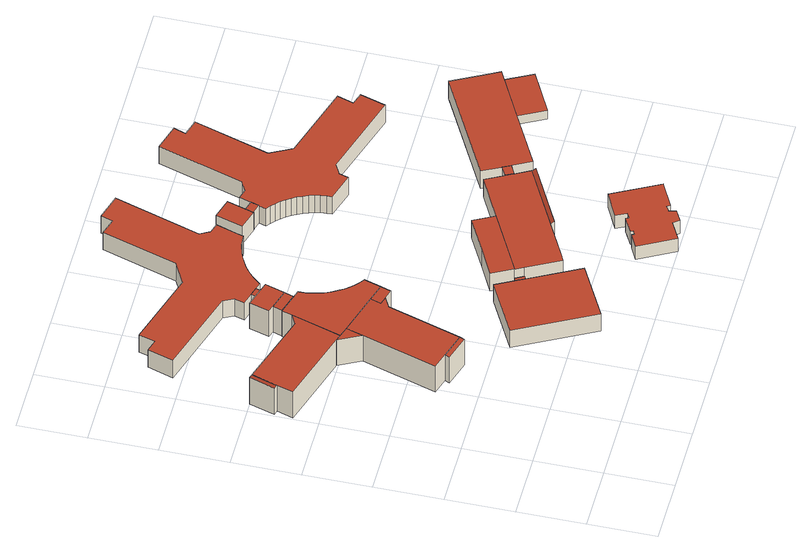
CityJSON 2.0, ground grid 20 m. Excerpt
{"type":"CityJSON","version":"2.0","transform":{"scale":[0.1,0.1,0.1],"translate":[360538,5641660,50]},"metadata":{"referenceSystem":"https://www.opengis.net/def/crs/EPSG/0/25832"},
"CityObjects":{
"building1":{"type":"Building","attributes":{"name":"Forensik","Gemeindeschluessel":"05315000","Geometrietyp2DReferenz":"3000","function":"31001_3075"},"address":[{"country":"Germany","locality":"Köln","thoroughfareNumber":"25","thoroughfareName":"Porzer Ringstr."}],"children":["building1-1","building1-2","building1-3","building1-4","building1-5","building1-6","building1-7","building1-8","building1-9","building1-10","building1-11"]},
"building1-1":{"type":"BuildingPart","attributes":{"roofType":"1000","measuredHeight":9.97,"storeysAboveGround":3},"parents":["building1"],"geometry":[{"type":"Solid","lod":"2","boundaries":[[[[0,1,2,3]],[[4,5,1,0]],[[6,7,8,9]],[[10,11,7,6]],[[9,12,13,14,4,0,3,10,6]],[[2,1,5,15,16,17,8,7,11]],[[3,2,11,10]],[[14,15,5,4]],[[14,13,16,15]],[[13,12,17,16]],[[12,9,8,17]]]],"semantics":{"surfaces":[{"type":"WallSurface"},{"type":"RoofSurface"},{"type":"GroundSurface"},{"type":"ClosureSurface"}],"values":[[0,0,0,0,1,2,3,3,3,3,3]]}}]},
"building1-2":{"type":"BuildingPart","attributes":{"roofType":"1000","measuredHeight":9.97,"storeysAboveGround":3},"parents":["building1"],"geometry":[{"type":"Solid","lod":"2","boundaries":[[[[3,2,18,19]],[[20,21,11,10]],[[19,18,21,20]],[[10,3,19,20]],[[2,11,21,18]],[[10,11,2,3]]]],"semantics":{"surfaces":[{"type":"WallSurface"},{"type":"RoofSurface"},{"type":"GroundSurface"},{"type":"ClosureSurface"}],"values":[[0,0,0,1,2,3]]}}]},
"building1-3":{"type":"BuildingPart","attributes":{"roofType":"1000","measuredHeight":9.98,"storeysAboveGround":3},"parents":["building1"],"geometry":[{"type":"Solid","lod":"2","boundaries":[[[[22,23,24,25]],[[9,8,23,22]],[[22,25,13,12,9]],[[16,24,23,8,17]],[[16,17,12,13]],[[16,13,25,24]],[[17,8,9,12]]]],"semantics":{"surfaces":[{"type":"WallSurface"},{"type":"RoofSurface"},{"type":"GroundSurface"},{"type":"ClosureSurface"}],"values":[[0,0,1,2,3,3,3]]}}]},
"building1-4":{"type":"BuildingPart","attributes":{"roofType":"1000","measuredHeight":9.97,"storeysAboveGround":3},"parents":["building1"],"geometry":[{"type":"MultiSurface","lod":"2","boundaries":[[[26,27,5,4]],[[26,4,14]],[[27,15,5]],[[26,28,29,27]],[[28,14,15,29]],[[4,5,15,14]]],"semantics":{"surfaces":[{"type":"WallSurface"},{"type":"RoofSurface"},{"type":"GroundSurface"},{"type":"ClosureSurface"}],"values":[0,1,2,3,3,3]}}]},
"building1-5":{"type":"BuildingPart","attributes":{"roofType":"1000","measuredHeight":9.97,"storeysAboveGround":3},"parents":["building1"],"geometry":[{"type":"MultiSurface","lod":"2","boundaries":[[[30,31,27,26]],[[32,33,31,30]],[[34,35,36,37]],[[38,39,35,34]],[[34,37,32,30,26,28,38]],[[27,31,33,36,35,39,29]],[[28,26,27,29]],[[32,37,40,41]],[[36,33,41,40]],[[38,28,29,39]]],"semantics":{"surfaces":[{"type":"WallSurface"},{"type":"RoofSurface"},{"type":"GroundSurface"},{"type":"ClosureSurface"}],"values":[0,0,0,0,1,2,3,0,3,3]}}]},
"building1-6":{"type":"BuildingPart","attributes":{"roofType":"1000","measuredHeight":9.98,"storeysAboveGround":3},"parents":["building1"],"geometry":[{"type":"MultiSurface","lod":"2","boundaries":[[[42,43,39,38]],[[44,45,46,47]],[[48,49,45,44]],[[50,51,49,48]],[[52,53,51,50]],[[54,55,53,52]],[[56,57,55,54]],[[58,59,57,56]],[[60,61,59,58]],[[62,63,61,60]],[[64,65,63,62]],[[66,67,65,64]],[[68,69,67,66]],[[70,71,69,68]],[[25,24,71,70]],[[70,68,66,64,62,60,58,56,54,52,50,48,44,47,42,38,28,25]],[[39,43,46,45,49,51,53,55,57,59,61,63,65,67,69,71,24,29]],[[39,29,28,38]],[[72,73,46,43]],[[42,47,73,72]],[[28,14,13]],[[13,14,15,16]],[[25,13,16,24]],[[14,28,29,15]]],"semantics":{"surfaces":[{"type":"WallSurface"},{"type":"RoofSurface"},{"type":"GroundSurface"},{"type":"ClosureSurface"}],"values":[0,0,0,0,0,0,0,0,0,0,0,0,0,0,0,1,2,3,0,3,0,3,3,3]}}]},
"building1-7":{"type":"BuildingPart","attributes":{"roofType":"2100","measuredHeight":10.3,"storeysAboveGround":3},"parents":["building1"],"geometry":[{"type":"Solid","lod":"2","boundaries":[[[[74,75,76,77]],[[40,36,75,74]],[[77,76,33,41]],[[40,74,77,41]],[[75,36,33,76]],[[40,41,33,36]]]],"semantics":{"surfaces":[{"type":"WallSurface"},{"type":"RoofSurface"},{"type":"GroundSurface"},{"type":"ClosureSurface"}],"values":[[0,0,0,1,2,3]]}}]},
"building1-8":{"type":"BuildingPart","attributes":{"roofType":"1000","measuredHeight":6.71,"storeysAboveGround":3},"address":[{"country":"Germany","locality":"Köln","thoroughfareNumber":"25","thoroughfareName":"Porzer Ringstr."}],"parents":["building1"],"geometry":[{"type":"Solid","lod":"2","boundaries":[[[[78,79,80,81]],[[82,83,79,78]],[[84,85,83,82]],[[86,87,85,84]],[[88,89,87,86]],[[90,91,89,88]],[[92,93,91,90]],[[94,95,93,92]],[[96,97,95,94]],[[98,99,97,96]],[[100,101,99,98]],[[102,103,101,100]],[[104,105,103,102]],[[106,107,105,104]],[[108,109,107,106]],[[110,111,109,108]],[[112,113,111,110]],[[114,115,113,112]],[[116,117,115,114]],[[118,119,117,116]],[[120,121,119,118]],[[122,123,121,120]],[[124,125,123,122]],[[126,127,125,124]],[[128,129,127,126]],[[130,131,129,128]],[[132,133,134,135]],[[136,137,133,132]],[[138,139,137,136]],[[140,141,139,138]],[[81,80,141,140]],[[138,136,132,135,130,128,126,124,122,120,118,116,114,112,110,108,106,104,102,100,98,96,94,92,90,88,86,84,82,78,81,140]],[[79,83,85,87,89,91,93,95,97,99,101,103,105,107,109,111,113,115,117,119,121,123,125,127,129,131,134,133,137,139,141,80]],[[130,135,134,131]]]],"semantics":{"surfaces":[{"type":"WallSurface"},{"type":"RoofSurface"},{"type":"GroundSurface"},{"type":"ClosureSurface"}],"values":[[0,0,0,0,0,0,0,0,0,0,0,0,0,0,0,0,0,0,0,0,0,0,0,0,0,0,0,0,0,0,0,1,2,3]]}}]},
"building1-9":{"type":"BuildingPart","attributes":{"roofType":"1000","measuredHeight":9.99,"storeysAboveGround":3},"address":[{"country":"Germany","locality":"Köln","thoroughfareNumber":"25","thoroughfareName":"Porzer Ringstr."}],"parents":["building1"],"geometry":[{"type":"MultiSurface","lod":"2","boundaries":[[[142,143,144,145]],[[146,147,143,142]],[[148,149,147,146]],[[150,151,152,153]],[[154,155,151,150]],[[156,157,155,154]],[[150,153,148,146,142,145,156,154]],[[144,143,147,149,152,151,155,157]],[[156,145,144,157]],[[148,153,158,159]],[[152,149,159,158]]],"semantics":{"surfaces":[{"type":"WallSurface"},{"type":"RoofSurface"},{"type":"GroundSurface"},{"type":"ClosureSurface"}],"values":[0,0,0,0,0,0,1,2,3,0,3]}}]},
"building1-10":{"type":"BuildingPart","attributes":{"roofType":"1000","measuredHeight":10.04,"storeysAboveGround":3},"address":[{"country":"Germany","locality":"Köln","thoroughfareNumber":"25","thoroughfareName":"Porzer Ringstr."}],"parents":["building1"],"geometry":[{"type":"MultiSurface","lod":"2","boundaries":[[[160,144,72,161]],[[162,73,157,163]],[[163,160,161,162]],[[144,157,73,72]],[[160,163,156,145]],[[157,144,145,156]],[[162,161,42,47]],[[72,73,47,42]]],"semantics":{"surfaces":[{"type":"WallSurface"},{"type":"RoofSurface"},{"type":"GroundSurface"},{"type":"ClosureSurface"}],"values":[0,0,1,2,0,3,0,3]}}]},
"building1-11":{"type":"BuildingPart","attributes":{"roofType":"1000","measuredHeight":6.81,"storeysAboveGround":3},"address":[{"country":"Germany","locality":"Köln","thoroughfareNumber":"25","thoroughfareName":"Porzer Ringstr."}],"parents":["building1"],"geometry":[{"type":"MultiSurface","lod":"2","boundaries":[[[164,134,165,159]],[[158,166,131,167]],[[167,164,159,158]],[[134,131,166,165]],[[164,167,130,135]],[[131,134,135,130]],[[152,149,165,166]],[[158,159,149,152]]],"semantics":{"surfaces":[{"type":"WallSurface"},{"type":"RoofSurface"},{"type":"GroundSurface"},{"type":"ClosureSurface"}],"values":[0,0,1,2,0,3,0,3]}}]},
"building2":{"type":"Building","attributes":{"Geometrietyp2DReferenz":"3000","Gemeindeschluessel":"05315000","function":"31001_3211","roofType":"1000","measuredHeight":6.7,"storeysAboveGround":1},"address":[{"country":"Germany","locality":"Köln","thoroughfareNumber":"25","thoroughfareName":"Porzer Ringstr."}],"geometry":[{"type":"Solid","lod":"2","boundaries":[[[[168,169,170,171]],[[172,173,169,168]],[[174,175,173,172]],[[176,177,175,174]],[[178,179,177,176]],[[171,170,179,178]],[[176,174,172,168,171,178]],[[169,173,175,177,179,170]]]],"semantics":{"surfaces":[{"type":"WallSurface"},{"type":"RoofSurface"},{"type":"GroundSurface"}],"values":[[0,0,0,0,0,0,1,2]]}}]},
"building3":{"type":"Building","attributes":{"Geometrietyp2DReferenz":"3000","Gemeindeschluessel":"05315000","function":"31001_3075","roofType":"1000","measuredHeight":5.11,"storeysAboveGround":1},"address":[{"country":"Germany","locality":"Köln","thoroughfareNumber":"25","thoroughfareName":"Porzer Ringstr."}],"geometry":[{"type":"Solid","lod":"2","boundaries":[[[[180,181,182,183]],[[184,185,181,180]],[[186,187,185,184]],[[188,189,187,186]],[[190,191,189,188]],[[192,193,191,190]],[[194,195,193,192]],[[196,197,195,194]],[[198,199,197,196]],[[200,201,199,198]],[[202,203,201,200]],[[204,205,203,202]],[[206,207,205,204]],[[208,209,207,206]],[[210,211,209,208]],[[212,213,211,210]],[[214,215,213,212]],[[216,217,215,214]],[[183,182,217,216]],[[214,212,210,208,206,204,202,200,198,196,194,192,190,188,186,184,180,183,216]],[[181,185,187,189,191,193,195,197,199,201,203,205,207,209,211,213,215,217,182]]]],"semantics":{"surfaces":[{"type":"WallSurface"},{"type":"RoofSurface"},{"type":"GroundSurface"}],"values":[[0,0,0,0,0,0,0,0,0,0,0,0,0,0,0,0,0,0,0,1,2]]}}]},
"building4":{"type":"Building","attributes":{"Gemeindeschluessel":"05315000","Geometrietyp2DReferenz":"3000","function":"31001_3075"},"address":[{"country":"Germany","locality":"Köln","thoroughfareNumber":"25","thoroughfareName":"Porzer Ringstr."}],"children":["building4-1","building4-2","building4-3","building4-4","building4-5","building4-6","building4-7"]},
"building4-1":{"type":"BuildingPart","attributes":{"roofType":"1000","measuredHeight":6.7,"storeysAboveGround":2},"parents":["building4"],"geometry":[{"type":"MultiSurface","lod":"2","boundaries":[[[218,219,220,221]],[[222,223,224,225]],[[226,227,228,229]],[[230,231,227,226]],[[232,233,231,230]],[[221,220,234,235]],[[236,232,230,226,229,222,225,218,221,235]],[[219,224,223,228,227,231,233,237,234,220]],[[238,239,224,219]],[[218,225,239,238]],[[222,229,240,241]],[[228,223,241,240]],[[242,243,237,233]],[[232,236,244,245]],[[245,244,243,242]],[[236,235,234,237]]],"semantics":{"surfaces":[{"type":"WallSurface"},{"type":"RoofSurface"},{"type":"GroundSurface"},{"type":"ClosureSurface"}],"values":[0,0,0,0,0,0,1,2,0,3,0,3,0,0,3,3]}}]},
"building4-2":{"type":"BuildingPart","attributes":{"roofType":"2100","measuredHeight":7.11,"storeysAboveGround":2},"parents":["building4"],"geometry":[{"type":"Solid","lod":"2","boundaries":[[[[246,247,223,241]],[[248,249,247,246]],[[240,228,249,248]],[[246,241,240,248]],[[223,247,249,228]],[[240,241,223,228]]]],"semantics":{"surfaces":[{"type":"WallSurface"},{"type":"RoofSurface"},{"type":"GroundSurface"},{"type":"ClosureSurface"}],"values":[[0,0,0,1,2,3]]}}]},
"building4-3":{"type":"BuildingPart","attributes":{"roofType":"1000","measuredHeight":6.79,"storeysAboveGround":2},"parents":["building4"],"geometry":[{"type":"MultiSurface","lod":"2","boundaries":[[[250,251,237,252]],[[253,254,251,250]],[[255,256,254,253]],[[257,234,256,255]],[[255,253,250,252,257]],[[251,254,256,234,237]],[[257,252,236,235]],[[237,234,235,236]]],"semantics":{"surfaces":[{"type":"WallSurface"},{"type":"RoofSurface"},{"type":"GroundSurface"},{"type":"ClosureSurface"}],"values":[0,0,0,0,1,2,0,3]}}]},
"building4-4":{"type":"BuildingPart","attributes":{"roofType":"1000","measuredHeight":3.38,"storeysAboveGround":2},"address":[{"country":"Germany","locality":"Köln","thoroughfareNumber":"25","thoroughfareName":"Porzer Ringstr."}],"parents":["building4"],"geometry":[{"type":"Solid","lod":"2","boundaries":[[[[258,259,260,261]],[[262,263,259,258]],[[264,265,263,262]],[[258,261,264,262]],[[260,259,263,265]],[[264,261,260,265]]]],"semantics":{"surfaces":[{"type":"WallSurface"},{"type":"RoofSurface"},{"type":"GroundSurface"},{"type":"ClosureSurface"}],"values":[[0,0,0,1,2,3]]}}]},
"building4-5":{"type":"BuildingPart","attributes":{"roofType":"1000","measuredHeight":6.66,"storeysAboveGround":2},"address":[{"country":"Germany","locality":"Köln","thoroughfareNumber":"25","thoroughfareName":"Porzer Ringstr."}],"parents":["building4"],"geometry":[{"type":"MultiSurface","lod":"2","boundaries":[[[266,267,268,269]],[[270,271,267,266]],[[272,273,271,270]],[[274,260,273,272]],[[275,276,265,277]],[[278,279,276,275]],[[277,274,272,270,266,269,278,275]],[[268,267,271,273,260,265,276,279]],[[280,281,268,279]],[[278,269,281,280]],[[274,277,264,261]],[[261,264,265,260]]],"semantics":{"surfaces":[{"type":"WallSurface"},{"type":"RoofSurface"},{"type":"GroundSurface"},{"type":"ClosureSurface"}],"values":[0,0,0,0,0,0,1,2,0,3,0,3]}}]},
"building4-6":{"type":"BuildingPart","attributes":{"roofType":"1000","measuredHeight":6.71,"storeysAboveGround":2},"address":[{"country":"Germany","locality":"Köln","thoroughfareNumber":"25","thoroughfareName":"Porzer Ringstr."}],"parents":["building4"],"geometry":[{"type":"MultiSurface","lod":"2","boundaries":[[[282,281,238,283]],[[284,239,280,285]],[[285,282,283,284]],[[281,280,239,238]],[[282,285,278,269]],[[280,281,269,278]],[[284,283,218,225]],[[238,239,225,218]]],"semantics":{"surfaces":[{"type":"WallSurface"},{"type":"RoofSurface"},{"type":"GroundSurface"},{"type":"ClosureSurface"}],"values":[0,0,1,2,0,3,0,3]}}]},
"building4-7":{"type":"BuildingPart","attributes":{"roofType":"1000","measuredHeight":3.26,"storeysAboveGround":2},"address":[{"country":"Germany","locality":"Köln","thoroughfareNumber":"25","thoroughfareName":"Porzer Ringstr."}],"parents":["building4"],"geometry":[{"type":"Solid","lod":"2","boundaries":[[[[286,287,242,245]],[[288,289,287,286]],[[244,243,289,288]],[[286,245,244,288]],[[242,287,289,243]],[[244,245,242,243]]]],"semantics":{"surfaces":[{"type":"WallSurface"},{"type":"RoofSurface"},{"type":"GroundSurface"},{"type":"ClosureSurface"}],"values":[[0,0,0,1,2,3]]}}]},
"building5":{"type":"Building","attributes":{"Gemeindeschluessel":"05315000","Geometrietyp2DReferenz":"3000","function":"31001_3075"},"address":[{"country":"Germany","locality":"Köln","thoroughfareNumber":"25","thoroughfareName":"Porzer Ringstr."}],"children":["building5-1","building5-2","building5-3"]},
"building5-1":{"type":"BuildingPart","attributes":{"roofType":"1000","measuredHeight":6.68,"storeysAboveGround":2},"parents":["building5"],"geometry":[{"type":"Solid","lod":"2","boundaries":[[[[290,291,292,293]],[[294,295,291,290]],[[296,297,295,294]],[[298,299,297,296]],[[300,301,299,298]],[[302,303,301,300]],[[304,305,303,302]],[[306,307,305,304]],[[308,309,307,306]],[[310,311,309,308]],[[312,313,311,310]],[[314,315,313,312]],[[316,317,315,314]],[[318,319,317,316]],[[320,321,319,318]],[[322,323,321,320]],[[324,325,326,327]],[[328,329,325,324]],[[330,331,329,328]],[[332,333,331,330]],[[334,335,333,332]],[[336,337,335,334]],[[338,339,337,336]],[[340,341,339,338]],[[342,343,341,340]],[[344,345,343,342]],[[346,347,345,344]],[[348,349,347,346]],[[350,351,349,348]],[[293,292,351,350]],[[348,346,344,342,340,338,336,334,332,330,328,324,327,322,320,318,316,314,312,310,308,306,304,302,300,298,296,294,290,293,350]],[[291,295,297,299,301,303,305,307,309,311,313,315,317,319,321,323,326,325,329,331,333,335,337,339,341,343,345,347,349,351,292]],[[322,327,326,323]]]],"semantics":{"surfaces":[{"type":"WallSurface"},{"type":"RoofSurface"},{"type":"GroundSurface"},{"type":"ClosureSurface"}],"values":[[0,0,0,0,0,0,0,0,0,0,0,0,0,0,0,0,0,0,0,0,0,0,0,0,0,0,0,0,0,0,1,2,3]]}}]},
"building5-2":{"type":"BuildingPart","attributes":{"roofType":"1000","measuredHeight":6.66,"storeysAboveGround":2},"address":[{"country":"Germany","locality":"Köln","thoroughfareNumber":"25","thoroughfareName":"Porzer Ringstr."}],"parents":["building5"],"geometry":[{"type":"Solid","lod":"2","boundaries":[[[[352,353,354,355]],[[356,357,353,352]],[[358,359,360,361]],[[362,363,359,358]],[[355,354,363,362]],[[358,361,356,352,355,362]],[[353,357,360,359,363,354]],[[356,361,360,357]]]],"semantics":{"surfaces":[{"type":"WallSurface"},{"type":"RoofSurface"},{"type":"GroundSurface"},{"type":"ClosureSurface"}],"values":[[0,0,0,0,0,1,2,3]]}}]},
"building5-3":{"type":"BuildingPart","attributes":{"roofType":"1000","measuredHeight":6.72,"storeysAboveGround":2},"address":[{"country":"Germany","locality":"Köln","thoroughfareNumber":"25","thoroughfareName":"Porzer Ringstr."}],"parents":["building5"],"geometry":[{"type":"MultiSurface","lod":"2","boundaries":[[[364,326,357,365]],[[366,360,323,367]],[[364,365,366,367]],[[357,326,323,360]],[[366,365,356,361]],[[357,360,361,356]],[[364,367,322,327]],[[323,326,327,322]]],"semantics":{"surfaces":[{"type":"WallSurface"},{"type":"RoofSurface"},{"type":"GroundSurface"},{"type":"ClosureSurface"}],"values":[0,0,1,2,0,3,0,3]}}]}
},
"vertices":[
[190,519,112],[190,519,12],[238,504,12],[238,504,112],[258,739,112],[258,739,12],[381,697,112],[381,697,12],[411,713,12],[411,713,112],[314,481,112],[314,481,12],[388,720,112],[398,751,112],[274,789,112],[274,789,12],[398,751,12],[388,720,12],
[233,490,12],[233,490,112],[309,466,112],[309,466,12],
[440,704,112],[440,704,12],[450,735,12],[450,735,112],
[224,805,112],[224,805,12],[243,799,112],[243,799,12],
[4,874,112],[4,874,12],[19,922,112],[19,922,12],[258,930,112],[258,930,12],[43,998,12],[43,998,112],[289,946,112],[289,946,12],[43,998,111],[19,922,111],
[298,975,112],[298,975,12],[379,950,112],[379,950,12],[357,957,12],[357,957,112],[379,934,112],[379,934,12],[381,918,112],[381,918,12],[385,902,112],[385,902,12],[389,886,112],[389,886,12],[395,871,112],[395,871,12],[402,857,112],[402,857,12],[410,843,112],[410,843,12],[419,829,112],[419,829,12],[429,817,112],[429,817,12],[440,805,112],[440,805,12],[453,794,112],[453,794,12],[465,785,112],[465,785,12],[298,975,13],[357,957,13],
[28,1002,115],[28,1002,12],[4,926,12],[4,926,115],
[135,1293,79],[135,1293,12],[99,1304,12],[99,1304,79],[149,1341,79],[149,1341,12],[370,1272,79],[370,1272,12],[435,1306,79],[435,1306,12],[504,1527,79],[504,1527,12],[552,1512,79],[552,1512,12],[563,1547,79],[563,1547,12],[639,1524,79],[639,1524,12],[560,1272,79],[560,1272,12],[576,1242,79],[576,1242,12],[605,1233,79],[605,1233,12],[586,1172,79],[586,1172,12],[580,1152,79],[580,1152,12],[564,1151,79],[564,1151,12],[548,1149,79],[548,1149,12],[532,1146,79],[532,1146,12],[516,1141,79],[516,1141,12],[501,1135,79],[501,1135,12],[487,1128,79],[487,1128,12],[472,1120,79],[472,1120,12],[459,1111,79],[459,1111,12],[447,1101,79],[447,1101,12],[435,1090,79],[435,1090,12],[424,1078,79],[424,1078,12],[414,1065,79],[414,1065,12],[393,1072,79],[393,1072,12],[334,1090,79],[334,1090,12],[368,1079,12],[368,1079,79],[343,1119,79],[343,1119,12],[327,1149,79],[327,1149,12],[75,1228,79],[75,1228,12],
[288,1009,112],[288,1009,13],[307,1003,13],[307,1003,112],[306,1068,112],[306,1068,13],[360,1051,112],[360,1051,13],[385,1043,112],[385,1043,13],[384,1043,13],[384,1043,112],[367,985,112],[367,985,13],[366,985,112],[366,985,13],[384,1043,81],[360,1051,81],
[307,1003,113],[298,975,113],[357,957,113],[366,985,113],
[368,1079,81],[360,1051,12],[384,1043,12],[393,1072,81],
[595,385,77],[595,385,10],[563,446,10],[563,446,77],[608,360,77],[608,360,10],[681,220,77],[681,220,10],[523,136,77],[523,136,10],[404,362,77],[404,362,10],
[855,121,60],[855,121,9],[851,129,9],[851,129,60],[866,127,60],[866,127,9],[862,135,60],[862,135,9],[908,159,60],[908,159,9],[912,151,60],[912,151,9],[927,159,60],[927,159,9],[911,189,60],[911,189,9],[986,228,60],[986,228,9],[1059,90,60],[1059,90,9],[1056,88,60],[1056,88,9],[984,51,60],[984,51,9],[978,61,60],[978,61,9],[962,52,60],[962,52,9],[968,31,60],[968,31,9],[934,13,60],[934,13,9],[920,31,60],[920,31,9],[866,2,60],[866,2,9],[810,108,60],[810,108,9],
[973,513,77],[973,513,10],[945,567,10],[945,567,77],[1008,447,77],[1008,447,10],[985,490,10],[985,490,77],[714,292,77],[714,292,10],[823,350,10],[823,350,77],[696,283,77],[696,283,10],[646,379,77],[646,379,10],[817,501,10],[817,501,77],[632,404,77],[632,404,10],[973,513,11],[985,490,11],[823,350,75],[1008,447,75],[646,379,11],[632,404,11],[632,404,43],[646,379,43],
[1014,436,82],[1014,436,10],[829,340,82],[829,340,10],
[600,465,78],[600,465,10],[632,404,78],[683,508,78],[683,508,10],[785,562,78],[785,562,10],[817,501,78],
[1397,531,44],[1397,531,10],[1354,615,10],[1354,615,44],[1271,465,44],[1271,465,10],[1228,549,44],[1228,549,10],
[973,582,77],[973,582,10],[1001,528,10],[1001,528,77],[1285,746,77],[1285,746,10],[1336,648,77],[1336,648,10],[1354,615,77],[1042,451,77],[1042,451,10],[1228,549,77],[1013,505,77],[1013,505,10],[1013,505,11],[1001,528,11],
[1001,528,78],[973,513,78],[985,490,78],[1013,505,78],
[608,360,43],[608,360,11],[595,385,43],[595,385,11],
[872,954,79],[872,954,12],[902,970,12],[902,970,79],[863,925,79],[863,925,12],[782,950,79],[782,950,12],[781,966,79],[781,966,12],[779,983,79],[779,983,12],[776,998,79],[776,998,12],[771,1014,79],[771,1014,12],[765,1029,79],[765,1029,12],[758,1044,79],[758,1044,12],[750,1058,79],[750,1058,12],[741,1071,79],[741,1071,12],[731,1084,79],[731,1084,12],[720,1095,79],[720,1095,12],[708,1106,79],[708,1106,12],[695,1116,79],[695,1116,12],[702,1137,79],[702,1137,12],[720,1197,79],[720,1197,12],[709,1162,12],[709,1162,79],[749,1188,79],[749,1188,12],[779,1203,79],[779,1203,12],[858,1455,79],[858,1455,12],[934,1432,79],[934,1432,12],[922,1396,79],[922,1396,12],[971,1381,79],[971,1381,12],[902,1161,79],[902,1161,12],[936,1096,79],[936,1096,12],[1157,1027,79],[1157,1027,12],[1142,979,79],[1142,979,12],[1177,967,79],[1177,967,12],[1154,892,79],[1154,892,12],
[698,1225,79],[698,1225,12],[639,1243,12],[639,1243,79],[681,1170,79],[681,1170,12],[673,1145,79],[673,1145,12],[673,1146,12],[673,1146,79],[614,1163,79],[614,1163,12],
[709,1162,80],[681,1170,80],[673,1146,80],[702,1137,80]
]}
